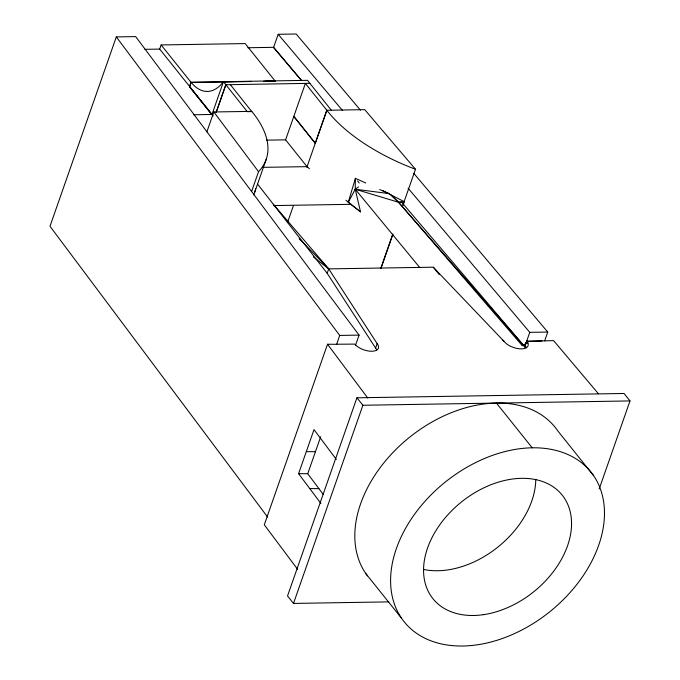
<?xml version="1.0" encoding="UTF-8"?>
<svg xmlns="http://www.w3.org/2000/svg" width="680" height="680" viewBox="0 0 680 680"><rect width="100%" height="100%" fill="white"/><g stroke="black" fill="none" stroke-linecap="round" stroke-linejoin="round"><path stroke-width="1.02" d="M345.899 200.251L360.536 211.871L355.24 189.227L355.402 178.313L365.755 182.996M360.536 211.871L348.271 202.308L355.402 178.313M355.436 345.5L359.074 335.113L135.668 36.601L116.306 36.916L49.989 226.27L267.665 517.131M213.18 115.957L159.681 49.087L161.135 44.948L245.182 43.58L275.196 81.099L265.736 81.252M161.135 44.948L190.961 82.229L189.422 86.632L211.888 114.724L223.482 81.609A53.21 28.415 89.1 0 1 191.173 82.373L189.609 86.87M206.898 131.784L213.834 111.962L251.753 111.376A136.306 65.459 19.3 0 1 258.536 171.691L251.6 191.505M225.862 84.745L216.112 112.489L225.845 84.685L223.456 81.702L307.504 80.342L309.893 83.326L225.862 84.745L247.291 111.681L251.787 111.605L230.358 84.668M360.442 110.134L296.174 34L278.188 34.289L273.564 47.507L301.469 80.572M254.711 192.177L266.279 159.154M307.037 166.651L285.591 139.851L305.379 83.419L326.825 110.279A136.306 65.459 19.3 0 0 415.497 169.269L402.866 205.224M287.572 222.369L293.53 205.351M306.85 167.322L326.825 110.279L364.709 109.642L415.497 169.269M326.825 110.279L315.282 143.284L293.828 116.424L315.24 143.225M376.737 349.971A13.303 6.383 19.3 0 0 375.598 348.05L327.173 273.284L328.721 268.88L273.343 204.289M116.306 36.916L339.702 335.427L336.668 344.301L327.513 344.241L264.291 524.79L297.627 569.338M320.918 503.489L298.588 473.654L314.007 429.615L336.337 459.459M323.247 494.428L307.734 473.713L320.705 436.679M380.724 268.558L392.7 234.251M381.021 268.277L392.938 234.251M403.104 205.224L403.962 202.24M599.165 489.005L630.012 400.928L624.044 393.474L356.932 397.8L287.529 595.961L293.497 603.423L388.9 601.876M375.598 348.05L377.145 343.647L328.721 268.88L299.192 238.535M293.497 603.423L362.89 405.254L356.932 397.8M525.147 345.559L529.771 332.35L408.076 188.181M598.434 393.754L553.579 340.612L544.68 340.867L547.757 332.061L413.763 173.315M348.271 202.308L355.24 189.227L358.504 186.881M541.968 340.926L526.813 341.309L523.983 345.67L525.028 347.633M419.841 267.623L355.24 189.227L398.505 202.24L404.166 201.629L382.695 190.646M526.362 347.633L525.572 346.239L524.297 346.239L527.111 341.836L526.813 341.309L544.68 340.867M144.882 49.325L159.681 49.087M247.826 47.745L273.624 47.328L301.529 80.393M191.148 82.459L251.03 81.49M193.469 114.767L211.981 114.461M266.577 140.156L285.591 139.851M273.522 205.581L350.616 204.331M339.702 335.427L359.074 335.113M529.771 332.35L547.757 332.061M391.587 195.219L398.505 202.24L522.215 345.584L524.263 345.55M362.89 405.254L630.012 400.928M262.642 167.348L307.037 166.651L309.417 168.708M190.961 82.229L250.979 81.43M263.611 81.26L275.196 81.099M379.712 189.567L389.291 193.63L398.505 202.24L401.65 202.206L523.762 345.576L522.215 345.584M336.617 344.233L354.73 344.105A13.303 6.383 19.3 0 0 371.9 351.245A13.303 6.383 19.3 0 0 377.145 343.647M306.298 451.639L315.444 451.69M298.588 473.654L307.734 473.713M309.749 488.571L318.903 488.631M355.24 189.227L389.291 193.63M502.333 339.677L504.254 341.581A13.294 6.383 19.3 0 0 519.928 348.84A13.294 6.383 19.3 0 0 527.927 343.204L526.779 341.267L528.742 341.768M313.463 256.972L328.721 268.88L433.245 267.189L504.254 341.581M299.897 239.283L303.594 243.066M398.505 202.24L523.762 345.576M278.188 34.289L342.448 110.423M357.484 180.897L359.219 183.005M433.355 267.189L439.28 274.584M309.876 83.343L331.322 110.203M593.631 475.702A119.689 83.283 -38.7 0 0 408.799 522.861A119.689 83.283 -38.7 0 0 490.221 642.2A119.689 83.283 -38.7 0 0 593.631 475.702L557.838 430.958A119.689 83.283 -38.7 0 0 412.964 434.605A119.689 83.283 -38.7 0 0 367.489 575.9M496.451 403.096L532.244 447.839M189.669 86.7L211.947 114.546M365.67 573.393L401.472 618.137M257.686 184.237L327.173 273.284M213.834 111.962L258.536 171.691M327.513 344.241L367.769 398.029M526.779 341.267L527.927 343.204M525.232 345.67L525.572 346.239M535.772 479.392A82.824 57.639 -38.7 0 1 498.083 546.924A82.824 57.639 -38.7 0 1 423.912 569.517M255.723 188.436A136.306 65.459 19.3 0 1 253.657 194.888M483.335 614.686A82.824 57.639 -38.7 0 0 567.571 503.948A82.824 57.639 -38.7 0 0 441.754 522.121A82.824 57.639 -38.7 0 0 483.335 614.686"/></g></svg>
